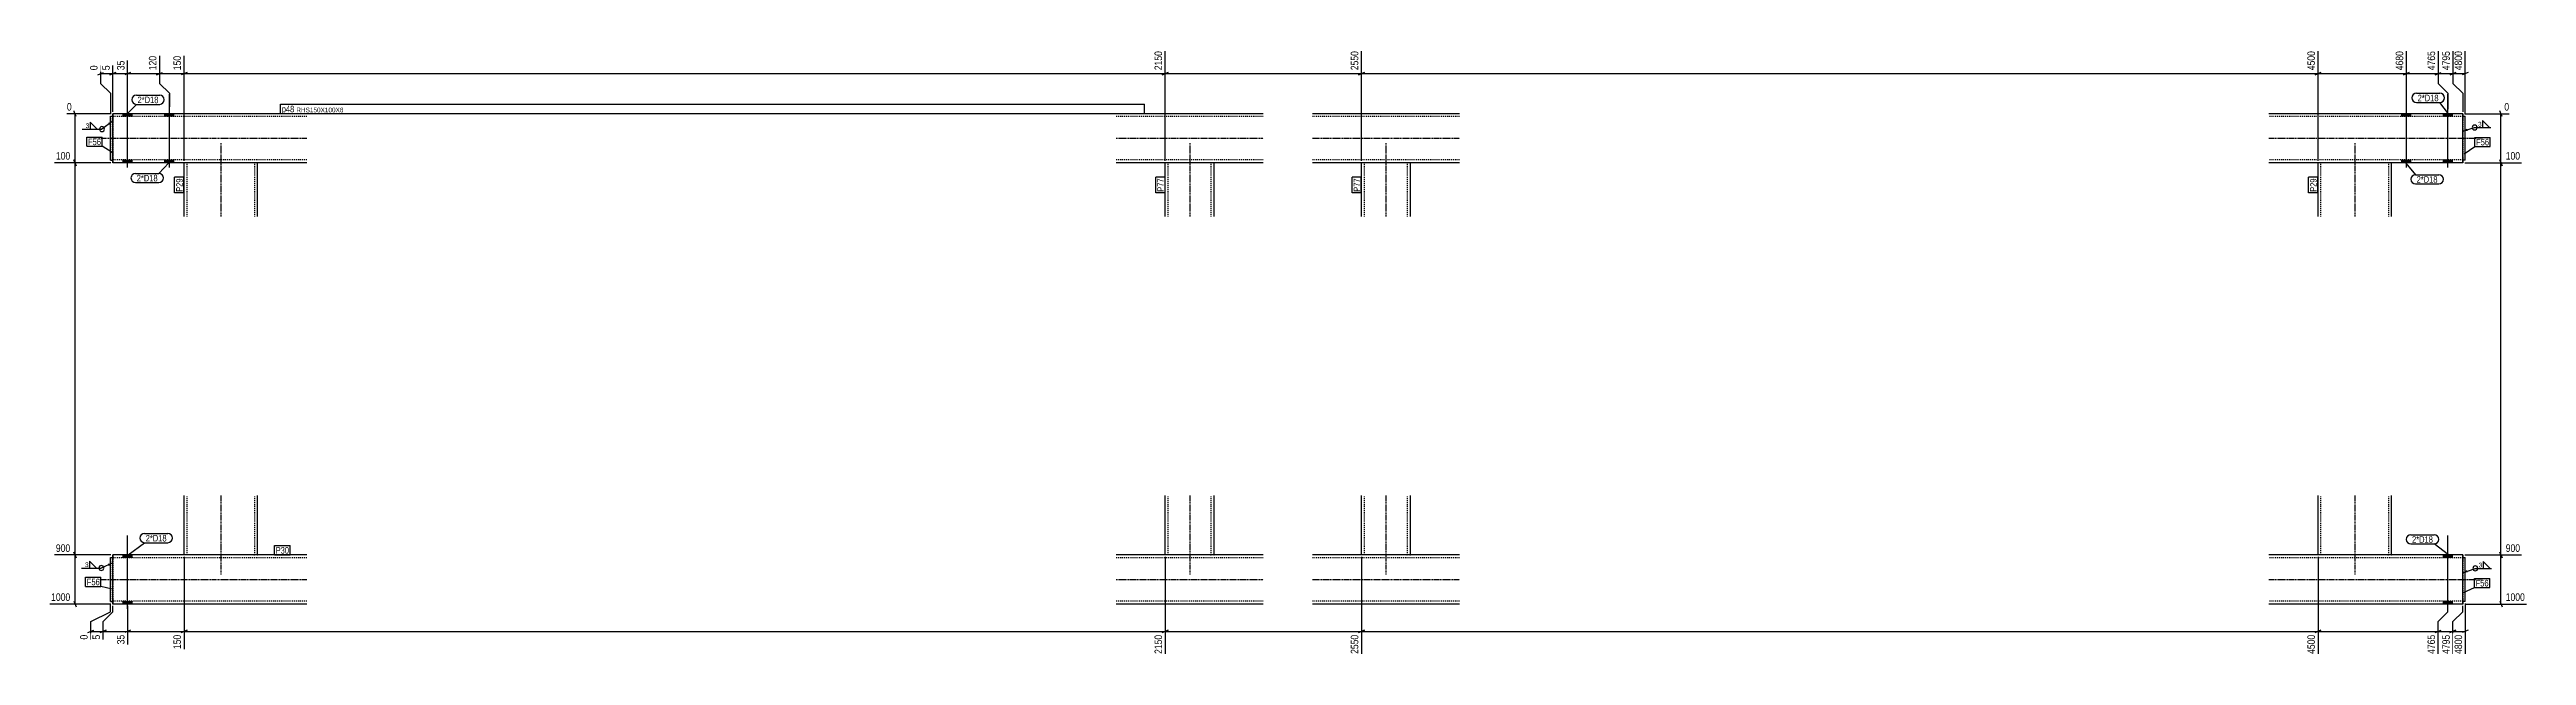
# Model space of a CAD drawing. Header units: millimetres. Extents: x 24 to 26520, y 6 to 1499.
# Drawn here: x 21471 to 26520, y 6 to 1242 of the extents above; entities that cross this region are included whole.
import ezdxf

# ---------------------------------------------------------------- set-up
doc = ezdxf.new("R2010")
doc.units = ezdxf.units.MM
doc.linetypes.add('DXK_LINE_DOT2', pattern=[3.9198, 1.9599, -1.9599])
doc.linetypes.add('DXK_LINE_DOT3', pattern=[5.9187, 2.979, -0.9799, 0.9799, -0.9799])
for name, color, linetype in [('MÅLSÆTNING', 7, 'Continuous'), ('STÅL', 7, 'Continuous'), ('TEKST', 7, 'Continuous')]:
    doc.layers.add(name, color=color, linetype=linetype)
doc.styles.add('Arial Narrow', font='ARIALN.TTF', dxfattribs={"height": 0.2})

msp = doc.modelspace()

# ---------------------------------------------------------------- hatches: boundary and pattern name
at = {"layer": 'STÅL', "linetype": 'Continuous'}
for points in [[(21621.2, 1105.4), (21639.2, 1105.4), (21639.2, 1111.4), (21621.2, 1111.4)], [(21621.2, 1105.4), (21639.2, 1105.4), (21639.2, 1111.4), (21621.2, 1111.4)], [(21706.2, 1105.4), (21724.2, 1105.4), (21724.2, 1111.4), (21706.2, 1111.4)], [(21706.2, 1105.4), (21724.2, 1105.4), (21724.2, 1111.4), (21706.2, 1111.4)], [(26284.2, 1111.4), (26266.2, 1111.4), (26266.2, 1105.4), (26284.2, 1105.4)], [(26284.2, 1111.4), (26266.2, 1111.4), (26266.2, 1105.4), (26284.2, 1105.4)], [(26369.1, 1111.4), (26351.1, 1111.4), (26351.1, 1105.4), (26369.1, 1105.4)], [(26369.1, 1111.4), (26351.1, 1111.4), (26351.1, 1105.4), (26369.1, 1105.4)], [(21621.2, 1011.4), (21639.2, 1011.4), (21639.2, 1017.4), (21621.2, 1017.4)], [(21621.2, 1011.4), (21639.2, 1011.4), (21639.2, 1017.4), (21621.2, 1017.4)], [(21706.2, 1011.4), (21724.2, 1011.4), (21724.2, 1017.4), (21706.2, 1017.4)], [(21706.2, 1011.4), (21724.2, 1011.4), (21724.2, 1017.4), (21706.2, 1017.4)], [(26284.2, 1017.4), (26266.2, 1017.4), (26266.2, 1011.4), (26284.2, 1011.4)], [(26284.2, 1017.4), (26266.2, 1017.4), (26266.2, 1011.4), (26284.2, 1011.4)], [(26369.1, 1017.4), (26351.1, 1017.4), (26351.1, 1011.4), (26369.1, 1011.4)], [(26369.1, 1017.4), (26351.1, 1017.4), (26351.1, 1011.4), (26369.1, 1011.4)], [(21621.2, 205.4), (21639.2, 205.4), (21639.2, 211.4), (21621.2, 211.4)], [(21621.2, 205.4), (21639.2, 205.4), (21639.2, 211.4), (21621.2, 211.4)], [(26369.1, 211.4), (26351.1, 211.4), (26351.1, 205.4), (26369.1, 205.4)], [(26369.1, 211.4), (26351.1, 211.4), (26351.1, 205.4), (26369.1, 205.4)], [(21621.2, 111.4), (21639.2, 111.4), (21639.2, 117.4), (21621.2, 117.4)], [(21621.2, 111.4), (21639.2, 111.4), (21639.2, 117.4), (21621.2, 117.4)], [(26369.1, 117.4), (26351.1, 117.4), (26351.1, 111.4), (26369.1, 111.4)], [(26369.1, 117.4), (26351.1, 117.4), (26351.1, 111.4), (26369.1, 111.4)]]:
    msp.add_hatch(color=96, dxfattribs=at).paths.add_polyline_path(points)
at = {"layer": 'TEKST', "linetype": 'Continuous'}
for points in [[(21590.6, 1092.6), (21600.1, 1096.5), (21593.6, 1088.5)], [(21590, 193.4), (21600.1, 195.2), (21592, 188.9)]]:
    msp.add_hatch(color=3, dxfattribs=at).paths.add_polyline_path(points)

# ---------------------------------------------------------------- linework, layer by layer
at = {"layer": 'MÅLSÆTNING', "color": 7, "linetype": 'Continuous'}
for p, q in [((21630.2, 1120.4), (21630.2, 1219.6)), ((21630.2, 1120.4), (21630.2, 1219.6)), ((21695.2, 1229.4), (21695.2, 1173.3)), ((21745.2, 1015.4), (21745.2, 1229.4)), ((23745.2, 1015.4), (23745.2, 1239.1)), ((24145.2, 1015.4), (24145.2, 1239.1)), ((24145.2, 1015.4), (24145.2, 1239.1)), ((26095.2, 1015.4), (26095.2, 1239.1)), ((26095.2, 1015.4), (26095.2, 1239.1)), ((26275.2, 1125.4), (26275.2, 1239.1)), ((26275.2, 1125.4), (26275.2, 1239.1)), ((26340.2, 1239.1), (26340.2, 1173.3)), ((26370.2, 1239.1), (26370.2, 1173.3)), ((26395.2, 1110.4), (26395.2, 1239.1)), ((21575.2, 1209.9), (21575.2, 1173.3)), ((21594.1, 1190.9), (21606.1, 1195.7)), ((21600.1, 1115.4), (21600.1, 1209.9)), ((21600.1, 1193.3), (21630.2, 1193.3)), ((21636.2, 1195.7), (21624.2, 1190.9)), ((21636.2, 1195.7), (21624.2, 1190.9)), ((21689.2, 1190.9), (21701.2, 1195.7)), ((21695.2, 1193.3), (21745.2, 1193.3)), ((21695.2, 1173.3), (21715.2, 1153.3)), ((21751.2, 1195.7), (21739.2, 1190.9)), ((23739.2, 1190.9), (23751.2, 1195.7)), ((24151.2, 1195.7), (24139.2, 1190.9)), ((24139.2, 1190.9), (24151.2, 1195.7)), ((24145.2, 1193.3), (26095.2, 1193.3)), ((26101.2, 1195.7), (26089.2, 1190.9)), ((26089.2, 1190.9), (26101.2, 1195.7)), ((26095.2, 1193.3), (26275.2, 1193.3)), ((26281.2, 1195.7), (26269.2, 1190.9)), ((26269.2, 1190.9), (26281.2, 1195.7)), ((26275.2, 1193.3), (26340.2, 1193.3)), ((26334.2, 1190.9), (26346.2, 1195.7)), ((26340.2, 1173.3), (26360.1, 1153.3)), ((26364.2, 1190.9), (26376.2, 1195.7)), ((26370.2, 1193.3), (26395.2, 1193.3)), ((26370.2, 1173.3), (26390.2, 1153.3)), ((26401.2, 1195.7), (26389.2, 1190.9)), ((21596.1, 1111.4), (21506.4, 1111.4)), ((21525.3, 1105.4), (21520.5, 1117.4)), ((21522.9, 1011.4), (21522.9, 1111.4)), ((21595.2, 1153.3), (21595.2, 1110.4)), ((21715.2, 1153.3), (21715.2, 1125.4)), ((21715.2, 1153.3), (21715.2, 1125.4)), ((26360.1, 1153.3), (26360.1, 1120.4)), ((26360.1, 1153.3), (26360.1, 1120.4)), ((26390.2, 1153.3), (26390.2, 1115.4)), ((26390.2, 1153.3), (26390.2, 1115.4)), ((26394.2, 1111.4), (26484.7, 1111.4)), ((26470.5, 1105.4), (26465.7, 1117.4)), ((21596.1, 1011.4), (21481, 1011.4)), ((21596.1, 1011.4), (21481, 1011.4)), ((21520.5, 1017.4), (21525.3, 1005.4)), ((21525.3, 1005.4), (21520.5, 1017.4)), ((26394.2, 1011.4), (26510, 1011.4)), ((26470.5, 1005.4), (26465.7, 1017.4)), ((21596.2, 211.4), (21481, 211.4)), ((21525.3, 205.4), (21520.5, 217.4)), ((21522.9, 111.4), (21522.9, 211.4)), ((21745.2, 207.4), (21745.2, 19.4)), ((21745.2, 207.4), (21745.2, 19.4)), ((23745.2, 207.4), (23745.2, 9.6)), ((23745.2, 207.4), (23745.2, 9.6)), ((24145.2, 207.4), (24145.2, 9.6)), ((24145.2, 207.4), (24145.2, 9.6)), ((26095.2, 207.4), (26095.2, 9.6)), ((26095.2, 207.4), (26095.2, 9.6)), ((26394.2, 211.4), (26510, 211.4)), ((26470.5, 205.4), (26465.7, 217.4)), ((26468.1, 111.4), (26468.1, 211.4)), ((21596.2, 111.4), (21471.3, 111.4)), ((21520.5, 117.4), (21525.3, 105.4)), ((21595.2, 95.4), (21595.2, 112.4)), ((21600.2, 95.4), (21600.2, 107.4)), ((21600.2, 95.4), (21600.2, 107.4)), ((21630.2, 107.4), (21630.2, 29.1)), ((21630.2, 107.4), (21630.2, 29.1)), ((26360.1, 95.4), (26360.1, 107.4)), ((26360.1, 95.4), (26360.1, 107.4)), ((26390.1, 95.4), (26390.1, 107.4)), ((26390.1, 95.4), (26390.1, 107.4)), ((26394.2, 111.4), (26519.8, 111.4)), ((26395.2, 112.4), (26395.2, 9.6)), ((26465.7, 117.4), (26470.5, 105.4)), ((21549.2, 53), (21561.2, 57.8)), ((21555.2, 38.9), (21555.2, 75.4)), ((21574.2, 53), (21586.2, 57.8)), ((21580.2, 75.4), (21600.2, 95.4)), ((21580.2, 38.9), (21580.2, 75.4)), ((21580.2, 55.4), (21630.2, 55.4)), ((21636.2, 57.8), (21624.2, 53)), ((21636.2, 57.8), (21624.2, 53)), ((21630.2, 55.4), (21745.2, 55.4)), ((21751.2, 57.8), (21739.2, 53)), ((21739.2, 53), (21751.2, 57.8)), ((21745.2, 55.4), (23745.2, 55.4)), ((23751.2, 57.8), (23739.2, 53)), ((23739.2, 53), (23751.2, 57.8)), ((23745.2, 55.4), (24145.2, 55.4)), ((24151.2, 57.8), (24139.2, 53)), ((24139.2, 53), (24151.2, 57.8)), ((24145.2, 55.4), (26095.2, 55.4)), ((26101.2, 57.8), (26089.2, 53)), ((26089.2, 53), (26101.2, 57.8)), ((26334.1, 53), (26346.1, 57.8)), ((26340.1, 75.4), (26360.1, 95.4)), ((26340.1, 9.6), (26340.1, 75.4)), ((26340.1, 55.4), (26370.1, 55.4)), ((26376.1, 57.8), (26364.1, 53)), ((26370.1, 75.4), (26390.1, 95.4)), ((26370.1, 9.6), (26370.1, 75.4))]:
    msp.add_line(p, q, dxfattribs=at)
at = {"layer": 'STÅL', "color": 2, "linetype": 'Continuous'}
for p, q in [((21995.2, 1111.4), (21600.1, 1111.4)), ((21600.1, 1110.5), (21600.1, 1111.4)), ((23945.2, 1111.4), (23645.2, 1111.4)), ((24345.2, 1111.4), (24045.2, 1111.4)), ((26390.2, 1111.4), (25995.2, 1111.4)), ((26390.2, 1111.4), (26390.2, 1110.5)), ((21595.1, 1016.4), (21595.1, 1106.4)), ((21595.1, 1106.4), (21600.1, 1106.4)), ((21600.1, 1107.9), (21600.1, 1110.5)), ((21600.1, 1104), (21600.1, 1107.9)), ((21600.1, 1099.4), (21600.1, 1104)), ((21600.1, 1023.4), (21600.1, 1099.4)), ((26390.2, 1110.5), (26390.2, 1107.9)), ((26390.2, 1107.9), (26390.2, 1104)), ((26390.2, 1106.4), (26395.2, 1106.4)), ((26390.2, 1104), (26390.2, 1099.4)), ((26390.2, 1023.4), (26390.2, 1099.4)), ((26395.2, 1016.4), (26395.2, 1106.4)), ((21595.1, 1016.4), (21600.1, 1016.4)), ((21600.1, 1018.8), (21600.1, 1023.4)), ((21600.1, 1014.9), (21600.1, 1018.8)), ((21600.1, 1012.3), (21600.1, 1014.9)), ((21600.1, 1011.4), (21600.1, 1012.3)), ((21745.2, 1011.4), (21600.1, 1011.4)), ((21895.2, 1011.4), (21745.2, 1011.4)), ((21745.2, 901.4), (21745.2, 1011.4)), ((21895.2, 901.4), (21895.2, 1011.4)), ((21995.2, 1011.4), (21895.2, 1011.4)), ((23745.2, 1011.4), (23645.2, 1011.4)), ((23845.2, 1011.4), (23745.2, 1011.4)), ((23745.2, 901.4), (23745.2, 1011.4)), ((23845.2, 901.4), (23845.2, 1011.4)), ((23945.2, 1011.4), (23845.2, 1011.4)), ((24145.2, 1011.4), (24045.2, 1011.4)), ((24245.2, 1011.4), (24145.2, 1011.4)), ((24145.2, 901.4), (24145.2, 1011.4)), ((24245.2, 901.4), (24245.2, 1011.4)), ((24345.2, 1011.4), (24245.2, 1011.4)), ((26095.2, 1011.4), (25995.2, 1011.4)), ((26245.2, 1011.4), (26095.2, 1011.4)), ((26095.2, 901.4), (26095.2, 1011.4)), ((26245.2, 901.4), (26245.2, 1011.4)), ((26390.2, 1011.4), (26245.2, 1011.4)), ((26390.2, 1023.4), (26390.2, 1018.8)), ((26390.2, 1018.8), (26390.2, 1014.9)), ((26395.2, 1016.4), (26390.2, 1016.4)), ((26390.2, 1014.9), (26390.2, 1012.3)), ((26390.2, 1012.3), (26390.2, 1011.4)), ((21745.2, 211.4), (21745.2, 332.4)), ((21895.2, 211.4), (21895.2, 332.4)), ((23745.2, 211.4), (23745.2, 332.4)), ((23845.2, 211.4), (23845.2, 332.4)), ((24145.2, 211.4), (24145.2, 332.4)), ((24245.2, 211.4), (24245.2, 332.4)), ((26095.2, 211.4), (26095.2, 332.4)), ((26245.2, 211.4), (26245.2, 332.4)), ((21595.1, 116.4), (21595.1, 206.4)), ((21595.1, 206.4), (21600.1, 206.4)), ((21600.1, 210.5), (21600.1, 211.4)), ((21745.2, 211.4), (21600.1, 211.4)), ((21600.1, 207.9), (21600.1, 210.5)), ((21600.1, 204), (21600.1, 207.9)), ((21600.1, 199.4), (21600.1, 204)), ((21894.2, 211.4), (21745.2, 211.4)), ((21895.2, 211.4), (21894.2, 211.4)), ((21995.2, 211.4), (21895.2, 211.4)), ((23745.2, 211.4), (23645.2, 211.4)), ((23844.2, 211.4), (23745.2, 211.4)), ((23845.2, 211.4), (23844.2, 211.4)), ((23945.2, 211.4), (23845.2, 211.4)), ((24145.2, 211.4), (24045.2, 211.4)), ((24244.2, 211.4), (24145.2, 211.4)), ((24245.2, 211.4), (24244.2, 211.4)), ((24345.2, 211.4), (24245.2, 211.4)), ((26095.2, 211.4), (25995.2, 211.4)), ((26244.2, 211.4), (26095.2, 211.4)), ((26245.2, 211.4), (26244.2, 211.4)), ((26390.2, 211.4), (26245.2, 211.4)), ((26390.2, 211.4), (26390.2, 210.5)), ((26390.2, 210.5), (26390.2, 207.9)), ((26390.2, 207.9), (26390.2, 204)), ((26390.2, 206.4), (26395.2, 206.4)), ((26390.2, 204), (26390.2, 199.4)), ((26395.2, 116.4), (26395.2, 206.4)), ((21600.1, 123.4), (21600.1, 199.4)), ((26390.2, 123.4), (26390.2, 199.4)), ((21595.1, 116.4), (21600.1, 116.4)), ((21600.1, 118.8), (21600.1, 123.4)), ((21600.1, 114.9), (21600.1, 118.8)), ((21600.1, 112.3), (21600.1, 114.9)), ((21600.1, 111.4), (21600.1, 112.3)), ((21995.2, 111.4), (21600.1, 111.4)), ((23945.2, 111.4), (23645.2, 111.4)), ((24345.2, 111.4), (24045.2, 111.4)), ((26390.2, 111.4), (25995.2, 111.4)), ((26390.2, 123.4), (26390.2, 118.8)), ((26390.2, 118.8), (26390.2, 114.9)), ((26395.2, 116.4), (26390.2, 116.4)), ((26390.2, 114.9), (26390.2, 112.3)), ((26390.2, 112.3), (26390.2, 111.4))]:
    msp.add_line(p, q, dxfattribs=at)
at = {"layer": 'STÅL', "color": 7, "linetype": 'DXK_LINE_DOT2'}
for p, q in [((21600.1, 1111.4), (21600.2, 1111.4)), ((21600.2, 1111.4), (21600.2, 1110.5)), ((26390.1, 1110.5), (26390.1, 1111.4)), ((21595.1, 1106.4), (21595.2, 1106.4)), ((21595.2, 1106.4), (21595.2, 1016.4)), ((21600.1, 1106.4), (21600.1, 1016.4)), ((21600.2, 1106.4), (21600.1, 1106.4)), ((21600.1, 1105.4), (21600.2, 1105.4)), ((21995.2, 1105.4), (21600.1, 1105.4)), ((21600.1, 1105.4), (21600.1, 1105)), ((21600.1, 1105), (21600.1, 1103.7)), ((21600.1, 1103.7), (21600.1, 1101.7)), ((21600.1, 1101.7), (21600.1, 1023.4)), ((21600.2, 1110.5), (21600.2, 1107.9)), ((21600.2, 1107.9), (21600.2, 1103.7)), ((21600.2, 1016.4), (21600.2, 1106.4)), ((21600.2, 1105), (21600.2, 1105.4)), ((21600.2, 1103.7), (21600.2, 1105)), ((21600.2, 1101.7), (21600.2, 1103.7)), ((21600.2, 1103.7), (21600.2, 1099.4)), ((21600.2, 1101.7), (21600.2, 1023.4)), ((21600.2, 1021.1), (21600.2, 1099.4)), ((23945.2, 1105.4), (23645.2, 1105.4)), ((24345.2, 1105.4), (24045.2, 1105.4)), ((26390.2, 1105.4), (25995.2, 1105.4)), ((26390.1, 1107.9), (26390.1, 1110.5)), ((26390.1, 1104), (26390.1, 1107.9)), ((26390.2, 1106.4), (26390.1, 1106.4)), ((26390.1, 1106.4), (26390.1, 1016.4)), ((26390.1, 1106.4), (26390.2, 1106.4)), ((26390.1, 1105), (26390.1, 1103.7)), ((26390.1, 1099.4), (26390.1, 1104)), ((26390.1, 1103.7), (26390.1, 1101.7)), ((26390.1, 1021.1), (26390.1, 1101.7)), ((26390.1, 1021.1), (26390.1, 1099.4)), ((26390.2, 1016.4), (26390.2, 1106.4)), ((26390.2, 1106.4), (26390.2, 1106.4)), ((26390.2, 1105), (26390.2, 1105.4)), ((26390.1, 1105.4), (26390.1, 1105)), ((26390.2, 1103.7), (26390.2, 1105)), ((26390.2, 1101.7), (26390.2, 1103.7)), ((26390.2, 1021.1), (26390.2, 1101.7)), ((26395.1, 1016.4), (26395.1, 1106.4)), ((21595.2, 1016.4), (21595.1, 1016.4)), ((21600.1, 1023.4), (21600.1, 1021.1)), ((21600.1, 1021.1), (21600.1, 1019.2)), ((21600.1, 1019.2), (21600.1, 1017.9)), ((21600.1, 1017.9), (21600.1, 1017.4)), ((21600.1, 1017.4), (21600.2, 1017.4)), ((21995.2, 1017.4), (21600.1, 1017.4)), ((21600.1, 1016.4), (21600.2, 1016.4)), ((21600.1, 1011.4), (21600.2, 1011.4)), ((21600.2, 1021.1), (21600.2, 1023.4)), ((21600.2, 1019.2), (21600.2, 1021.1)), ((21600.2, 1021.1), (21600.2, 1017.9)), ((21600.2, 1018.8), (21600.2, 1019.2)), ((21600.2, 1017.9), (21600.2, 1018.8)), ((21600.2, 1017.4), (21600.2, 1017.9)), ((21600.2, 1017.9), (21600.2, 1014.9)), ((21600.2, 1014.9), (21600.2, 1012.3)), ((21600.2, 1012.3), (21600.2, 1011.4)), ((21751.2, 1011.4), (21745.2, 1011.4)), ((21751.2, 901.4), (21751.2, 1011.4)), ((21751.6, 1011.4), (21751.2, 1011.4)), ((21752.6, 1011.4), (21751.6, 1011.4)), ((21895.2, 1011.4), (21752.6, 1011.4)), ((21889.2, 901.4), (21889.2, 1011.4)), ((23945.2, 1017.4), (23645.2, 1017.4)), ((23751.2, 1011.4), (23745.2, 1011.4)), ((23751.2, 901.4), (23751.2, 1011.4)), ((23751.6, 1011.4), (23751.2, 1011.4)), ((23752.6, 1011.4), (23751.6, 1011.4)), ((23845.2, 1011.4), (23752.6, 1011.4)), ((23839.2, 901.4), (23839.2, 1011.4)), ((24345.2, 1017.4), (24045.2, 1017.4)), ((24151.2, 1011.4), (24145.2, 1011.4)), ((24151.2, 901.4), (24151.2, 1011.4)), ((24151.6, 1011.4), (24151.2, 1011.4)), ((24152.6, 1011.4), (24151.6, 1011.4)), ((24245.2, 1011.4), (24152.6, 1011.4)), ((24239.2, 901.4), (24239.2, 1011.4)), ((26390.2, 1017.4), (25995.2, 1017.4)), ((26101.2, 1011.4), (26095.2, 1011.4)), ((26101.2, 901.4), (26101.2, 1011.4)), ((26101.6, 1011.4), (26101.2, 1011.4)), ((26102.6, 1011.4), (26101.6, 1011.4)), ((26245.2, 1011.4), (26102.6, 1011.4)), ((26239.2, 901.4), (26239.2, 1011.4)), ((26390.1, 1021.1), (26390.1, 1018.8)), ((26390.1, 1018.8), (26390.1, 1021.1)), ((26390.1, 1018.8), (26390.1, 1017.9)), ((26390.1, 1014.9), (26390.1, 1018.8)), ((26390.1, 1016.4), (26390.2, 1016.4)), ((26390.2, 1016.4), (26390.1, 1016.4)), ((26390.1, 1012.3), (26390.1, 1014.9)), ((26390.1, 1011.4), (26390.1, 1012.3)), ((26390.2, 1019.2), (26390.2, 1021.1)), ((26390.2, 1017.9), (26390.2, 1019.2)), ((26390.1, 1017.9), (26390.1, 1017.4)), ((26390.2, 1017.4), (26390.2, 1017.9)), ((26390.2, 1016.4), (26390.2, 1016.4)), ((21751.2, 211.4), (21751.2, 332.4)), ((21889.2, 211.4), (21889.2, 332.4)), ((23751.2, 211.4), (23751.2, 332.4)), ((23839.2, 211.4), (23839.2, 332.4)), ((24151.2, 211.4), (24151.2, 332.4)), ((24239.2, 211.4), (24239.2, 332.4)), ((26101.2, 211.4), (26101.2, 332.4)), ((26239.2, 211.4), (26239.2, 332.4)), ((21595.1, 206.4), (21595.2, 206.4)), ((21595.2, 206.4), (21595.2, 116.4)), ((21600.1, 211.4), (21600.2, 211.4)), ((21600.1, 206.4), (21600.1, 116.4)), ((21600.2, 206.4), (21600.1, 206.4)), ((21600.1, 205.4), (21600.2, 205.4)), ((21995.2, 205.4), (21600.1, 205.4)), ((21600.1, 205.4), (21600.1, 205)), ((21600.1, 205), (21600.1, 203.7)), ((21600.1, 203.7), (21600.1, 201.7)), ((21600.2, 211.4), (21600.2, 210.5)), ((21600.2, 210.5), (21600.2, 207.9)), ((21600.2, 207.9), (21600.2, 203.7)), ((21600.2, 116.4), (21600.2, 206.4)), ((21600.2, 205), (21600.2, 205.4)), ((21600.2, 203.7), (21600.2, 205)), ((21600.2, 201.7), (21600.2, 203.7)), ((21600.2, 203.7), (21600.2, 199.4)), ((21887.7, 211.4), (21745.2, 211.4)), ((21887.7, 211.4), (21888.7, 211.4)), ((21889.2, 211.4), (21888.7, 211.4)), ((21894.2, 211.4), (21889.2, 211.4)), ((21894.2, 211.4), (21895.2, 211.4)), ((23945.2, 205.4), (23645.2, 205.4)), ((23837.7, 211.4), (23745.2, 211.4)), ((23837.7, 211.4), (23838.7, 211.4)), ((23839.2, 211.4), (23838.7, 211.4)), ((23844.2, 211.4), (23839.2, 211.4)), ((23844.2, 211.4), (23845.2, 211.4)), ((24345.2, 205.4), (24045.2, 205.4)), ((24237.7, 211.4), (24145.2, 211.4)), ((24237.7, 211.4), (24238.7, 211.4)), ((24239.2, 211.4), (24238.7, 211.4)), ((24244.2, 211.4), (24239.2, 211.4)), ((24244.2, 211.4), (24245.2, 211.4)), ((26390.2, 205.4), (25995.2, 205.4)), ((26237.7, 211.4), (26095.2, 211.4)), ((26237.7, 211.4), (26238.7, 211.4)), ((26239.2, 211.4), (26238.7, 211.4)), ((26244.2, 211.4), (26239.2, 211.4)), ((26244.2, 211.4), (26245.2, 211.4)), ((26390.1, 210.5), (26390.1, 211.4)), ((26390.1, 207.9), (26390.1, 210.5)), ((26390.1, 204), (26390.1, 207.9)), ((26390.2, 206.4), (26390.1, 206.4)), ((26390.1, 206.4), (26390.1, 116.4)), ((26390.1, 206.4), (26390.2, 206.4)), ((26390.1, 205), (26390.1, 203.7)), ((26390.1, 199.4), (26390.1, 204)), ((26390.1, 203.7), (26390.1, 201.7)), ((26390.2, 116.4), (26390.2, 206.4)), ((26390.2, 206.4), (26390.2, 206.4)), ((26390.2, 205), (26390.2, 205.4)), ((26390.1, 205.4), (26390.1, 205)), ((26390.2, 203.7), (26390.2, 205)), ((26390.2, 201.7), (26390.2, 203.7)), ((26395.1, 116.4), (26395.1, 206.4)), ((21600.1, 121.1), (21600.1, 201.7)), ((21600.2, 121.1), (21600.2, 201.7)), ((21600.2, 121.1), (21600.2, 199.4)), ((26390.1, 121.1), (26390.1, 201.7)), ((26390.1, 121.1), (26390.1, 199.4)), ((26390.2, 121.1), (26390.2, 201.7)), ((21595.2, 116.4), (21595.1, 116.4)), ((21600.1, 121.1), (21600.1, 119.2)), ((21600.1, 119.2), (21600.1, 117.9)), ((21600.1, 117.9), (21600.1, 117.4)), ((21600.1, 117.4), (21600.2, 117.4)), ((21995.2, 117.4), (21600.1, 117.4)), ((21600.1, 116.4), (21600.2, 116.4)), ((21600.1, 111.4), (21600.2, 111.4)), ((21600.2, 119.2), (21600.2, 121.1)), ((21600.2, 121.1), (21600.2, 117.9)), ((21600.2, 118.8), (21600.2, 119.2)), ((21600.2, 117.9), (21600.2, 118.8)), ((21600.2, 117.4), (21600.2, 117.9)), ((21600.2, 117.9), (21600.2, 114.9)), ((21600.2, 114.9), (21600.2, 112.3)), ((21600.2, 112.3), (21600.2, 111.4)), ((23945.2, 117.4), (23645.2, 117.4)), ((24345.2, 117.4), (24045.2, 117.4)), ((26390.2, 117.4), (25995.2, 117.4)), ((26390.1, 121.1), (26390.1, 118.8)), ((26390.1, 118.8), (26390.1, 121.1)), ((26390.1, 118.8), (26390.1, 117.9)), ((26390.1, 114.9), (26390.1, 118.8)), ((26390.1, 116.4), (26390.2, 116.4)), ((26390.2, 116.4), (26390.1, 116.4)), ((26390.1, 112.3), (26390.1, 114.9)), ((26390.1, 111.4), (26390.1, 112.3)), ((26390.2, 119.2), (26390.2, 121.1)), ((26390.2, 117.9), (26390.2, 119.2)), ((26390.1, 117.9), (26390.1, 117.4)), ((26390.2, 117.4), (26390.2, 117.9)), ((26390.2, 116.4), (26390.2, 116.4))]:
    msp.add_line(p, q, dxfattribs=at)
at = {"layer": 'STÅL', "color": 96, "linetype": 'Continuous'}
for p, q in [((21621.2, 1105.4), (21621.2, 1111.4)), ((21621.2, 1105.4), (21621.2, 1111.4)), ((21630.2, 1001.4), (21630.2, 1151.4)), ((21630.2, 1001.4), (21630.2, 1151.4)), ((21639.2, 1105.4), (21639.2, 1111.4)), ((21639.2, 1105.4), (21639.2, 1111.4)), ((21706.2, 1105.4), (21706.2, 1111.4)), ((21706.2, 1105.4), (21706.2, 1111.4)), ((21715.2, 1001.4), (21715.2, 1151.4)), ((21715.2, 1001.4), (21715.2, 1151.4)), ((21724.2, 1105.4), (21724.2, 1111.4)), ((21724.2, 1105.4), (21724.2, 1111.4)), ((26266.2, 1105.4), (26266.2, 1111.4)), ((26266.2, 1105.4), (26266.2, 1111.4)), ((26275.2, 1001.4), (26275.2, 1151.4)), ((26275.2, 1001.4), (26275.2, 1151.4)), ((26284.2, 1105.4), (26284.2, 1111.4)), ((26284.2, 1105.4), (26284.2, 1111.4)), ((26351.1, 1105.4), (26351.1, 1111.4)), ((26351.1, 1105.4), (26351.1, 1111.4)), ((26360.1, 1001.4), (26360.1, 1151.4)), ((26360.1, 1001.4), (26360.1, 1151.4)), ((26369.1, 1105.4), (26369.1, 1111.4)), ((26369.1, 1105.4), (26369.1, 1111.4)), ((21621.2, 1011.4), (21621.2, 1017.4)), ((21621.2, 1011.4), (21621.2, 1017.4)), ((21639.2, 1011.4), (21639.2, 1017.4)), ((21639.2, 1011.4), (21639.2, 1017.4)), ((21706.2, 1011.4), (21706.2, 1017.4)), ((21706.2, 1011.4), (21706.2, 1017.4)), ((21724.2, 1011.4), (21724.2, 1017.4)), ((21724.2, 1011.4), (21724.2, 1017.4)), ((26266.2, 1011.4), (26266.2, 1017.4)), ((26266.2, 1011.4), (26266.2, 1017.4)), ((26284.2, 1011.4), (26284.2, 1017.4)), ((26284.2, 1011.4), (26284.2, 1017.4)), ((26351.1, 1011.4), (26351.1, 1017.4)), ((26351.1, 1011.4), (26351.1, 1017.4)), ((26369.1, 1011.4), (26369.1, 1017.4)), ((26369.1, 1011.4), (26369.1, 1017.4)), ((21621.2, 205.4), (21621.2, 211.4)), ((21621.2, 205.4), (21621.2, 211.4)), ((21630.2, 101.4), (21630.2, 251.4)), ((21630.2, 101.4), (21630.2, 251.4)), ((21639.2, 205.4), (21639.2, 211.4)), ((21639.2, 205.4), (21639.2, 211.4)), ((26351.1, 205.4), (26351.1, 211.4)), ((26351.1, 205.4), (26351.1, 211.4)), ((26360.1, 101.4), (26360.1, 251.4)), ((26360.1, 101.4), (26360.1, 251.4)), ((26369.1, 205.4), (26369.1, 211.4)), ((26369.1, 205.4), (26369.1, 211.4)), ((21621.2, 111.4), (21621.2, 117.4)), ((21621.2, 111.4), (21621.2, 117.4)), ((21639.2, 111.4), (21639.2, 117.4)), ((21639.2, 111.4), (21639.2, 117.4)), ((26351.1, 111.4), (26351.1, 117.4)), ((26351.1, 111.4), (26351.1, 117.4)), ((26369.1, 111.4), (26369.1, 117.4)), ((26369.1, 111.4), (26369.1, 117.4))]:
    msp.add_line(p, q, dxfattribs=at)
at = {"layer": 'STÅL', "color": 7, "linetype": 'DXK_LINE_DOT3'}
for p, q in [((21560.1, 1061.4), (21995.2, 1061.4)), ((23645.2, 1061.4), (23945.2, 1061.4)), ((24045.2, 1061.4), (24345.2, 1061.4)), ((25995.2, 1061.4), (26430.2, 1061.4)), ((21820.2, 1051.4), (21820.2, 901.4)), ((23795.2, 1051.4), (23795.2, 901.4)), ((24195.2, 1051.4), (24195.2, 901.4)), ((26170.2, 1051.4), (26170.2, 901.4)), ((21820.2, 332.4), (21820.2, 171.4)), ((23795.2, 332.4), (23795.2, 171.4)), ((24195.2, 332.4), (24195.2, 171.4)), ((26170.2, 332.4), (26170.2, 171.4)), ((21560.1, 161.4), (21995.2, 161.4)), ((23645.2, 161.4), (23945.2, 161.4)), ((24045.2, 161.4), (24345.2, 161.4)), ((25995.2, 161.4), (26430.2, 161.4))]:
    msp.add_line(p, q, dxfattribs=at)
at = {"layer": 'TEKST', "color": 3, "linetype": 'Continuous'}
for p, q in [((21600.1, 1096.5), (21577.8, 1080)), ((21600.1, 195.2), (21576.5, 184.7))]:
    msp.add_line(p, q, dxfattribs=at)
for centre in [(21577.8, 1080), (21576.5, 184.7)]:
    msp.add_arc(centre, 5, 270, 90, dxfattribs=at)

# ---------------------------------------------------------------- wipeouts: each hides what was drawn before it
at = {"color": 0}
msp.add_wipeout([(21709.8, 238.9), (21709.8, 252.9), (21667.1, 252.9), (21667.1, 238.9)], dxfattribs=at).dxf.layer = 'TEKST'

# ---------------------------------------------------------------- next in the draw order: wipeouts: each hides what was drawn before it
at = {"color": 0, "linetype": 'Continuous'}
for points in [[(21742, 1232.6), (21719.6, 1232.6), (21719.6, 1196.9), (21742, 1196.9)], [(26092, 1242.3), (26069.6, 1242.3), (26069.6, 1196.9), (26092, 1196.9)], [(26272, 1242.3), (26249.6, 1242.3), (26249.6, 1196.9), (26272, 1196.9)], [(26337, 1242.3), (26314.6, 1242.3), (26314.6, 1196.9), (26337, 1196.9)], [(26392, 1242.3), (26369.6, 1242.3), (26369.6, 1196.9), (26392, 1196.9)], [(21519.3, 1114.6), (21519.3, 1137), (21503.2, 1137), (21503.2, 1114.6)], [(21516.4, 214.6), (21516.4, 237), (21480.7, 237), (21480.7, 214.6)], [(26510.3, 214.6), (26510.3, 237), (26474.6, 237), (26474.6, 214.6)], [(21516.4, 114.6), (21516.4, 137), (21471, 137), (21471, 114.6)], [(26520, 114.6), (26520, 137), (26474.6, 137), (26474.6, 114.6)], [(21627, 51.8), (21604.6, 51.8), (21604.6, 25.9), (21627, 25.9)], [(21742, 51.8), (21719.6, 51.8), (21719.6, 16.1), (21742, 16.1)], [(23742, 51.8), (23719.6, 51.8), (23719.6, 6.4), (23742, 6.4)], [(24142, 51.8), (24119.6, 51.8), (24119.6, 6.4), (24142, 6.4)], [(26366.9, 51.8), (26344.5, 51.8), (26344.5, 6.4), (26366.9, 6.4)]]:
    msp.add_wipeout(points, dxfattribs=at).dxf.layer = 'MÅLSÆTNING'
at = {"color": 0}
for points in [[(21969.9, 1114.2), (21969.9, 1128.2), (21944.3, 1128.2), (21944.3, 1114.2)], [(26428.2, 1084.4), (26428.2, 1096), (26420.6, 1096), (26420.6, 1084.4)], [(21691.4, 973.3), (21691.4, 987.3), (21648.8, 987.3), (21648.8, 973.3)], [(21742.4, 979.4), (21728.4, 979.4), (21728.4, 952.1), (21742.4, 952.1)], [(23742.4, 979.4), (23728.4, 979.4), (23728.4, 952.1), (23742.4, 952.1)], [(24142.4, 979.4), (24128.4, 979.4), (24128.4, 952.1), (24142.4, 952.1)], [(26092.4, 979.4), (26078.4, 979.4), (26078.4, 952.1), (26092.4, 952.1)], [(26338.9, 970.6), (26338.9, 984.6), (26296.2, 984.6), (26296.2, 970.6)], [(21709.8, 238.9), (21709.8, 252.9), (21667.1, 252.9), (21667.1, 238.9)], [(21959.2, 214.2), (21959.2, 228.2), (21931.9, 228.2), (21931.9, 214.2)], [(26329.4, 236.2), (26329.4, 250.2), (26286.8, 250.2), (26286.8, 236.2)]]:
    msp.add_wipeout(points, dxfattribs=at).dxf.layer = 'TEKST'

# ---------------------------------------------------------------- next in the draw order: hatches: boundary and pattern name
at = {"layer": 'TEKST', "linetype": 'Continuous'}
msp.add_hatch(color=3, dxfattribs=at).paths.add_polyline_path([(26400.5, 1076.2), (26390.2, 1075.6), (26399, 1081)])

# ---------------------------------------------------------------- next in the draw order: linework, layer by layer
at = {"layer": 'MÅLSÆTNING', "color": 7, "linetype": 'Continuous'}
for p, q in [((21695.2, 1229.4), (21695.2, 1173.3)), ((21745.2, 1015.4), (21745.2, 1229.4)), ((26340.2, 1239.1), (26340.2, 1173.3)), ((26370.2, 1239.1), (26370.2, 1173.3)), ((21630.2, 1193.3), (21695.2, 1193.3)), ((21689.2, 1190.9), (21701.2, 1195.7)), ((21695.2, 1173.3), (21715.2, 1153.3)), ((21751.2, 1195.7), (21739.2, 1190.9)), ((21745.2, 1193.3), (23745.2, 1193.3)), ((26334.2, 1190.9), (26346.2, 1195.7)), ((26340.2, 1193.3), (26370.2, 1193.3)), ((26340.2, 1173.3), (26360.1, 1153.3)), ((26376.2, 1195.7), (26364.2, 1190.9)), ((26370.2, 1173.3), (26390.2, 1153.3)), ((21522.9, 211.4), (21522.9, 1011.4)), ((26468.1, 211.4), (26468.1, 1011.4)), ((21596.2, 211.4), (21481, 211.4)), ((21520.5, 217.4), (21525.3, 205.4)), ((26394.2, 211.4), (26510, 211.4)), ((26465.7, 217.4), (26470.5, 205.4)), ((21555.2, 75.4), (21595.2, 95.4)), ((21555.2, 55.4), (21580.2, 55.4)), ((21586.2, 57.8), (21574.2, 53)), ((21580.2, 75.4), (21600.2, 95.4)), ((21580.2, 38.9), (21580.2, 75.4)), ((26095.2, 55.4), (26340.1, 55.4)), ((26340.1, 9.6), (26340.1, 75.4)), ((26364.1, 53), (26376.1, 57.8)), ((26370.1, 75.4), (26390.1, 95.4)), ((26370.1, 9.6), (26370.1, 75.4)), ((26370.1, 55.4), (26395.2, 55.4)), ((26401.2, 57.8), (26389.2, 53))]:
    msp.add_line(p, q, dxfattribs=at)
at = {"layer": 'TEKST', "color": 3, "linetype": 'Continuous'}
for p, q in [((26390.2, 1075.6), (26414.4, 1083.2)), ((26414.4, 1083.2), (26447.4, 1083.2)), ((26444.6, 1083.2), (26430.3, 1097.5)), ((26430.3, 1097.5), (26430.3, 1083.2)), ((26430.3, 1083.2), (26444.6, 1083.2))]:
    msp.add_line(p, q, dxfattribs=at)
at = {"layer": 'TEKST', "color": 7, "linetype": 'Continuous'}
for p, q in [((21664.7, 255.3), (21712.2, 255.3)), ((21631, 211.4), (21664.7, 236.5)), ((21664.7, 236.5), (21712.2, 236.5))]:
    msp.add_line(p, q, dxfattribs=at)
at = {"layer": 'TEKST', "color": 3, "linetype": 'Continuous'}
for start, end in [(90, 270), (270, 90)]:
    msp.add_arc((26414.4, 1083.2), 5, start, end, dxfattribs=at)
at = {"layer": 'TEKST', "color": 7, "linetype": 'Continuous'}
for centre, start, end in [((21664.7, 245.9), 90, 270), ((21712.2, 245.9), 270, 90)]:
    msp.add_arc(centre, 9.4, start, end, dxfattribs=at)

# ---------------------------------------------------------------- next in the draw order: texts
at = {"layer": 'MÅLSÆTNING', "color": 3, "linetype": 'Continuous', "style": 'Arial Narrow'}
for s, p in [('150', (21738.8, 1200.1)), ('4500', (26088.8, 1200.1)), ('4680', (26268.8, 1200.1)), ('4765', (26333.8, 1200.1)), ('4800', (26388.8, 1200.1)), ('35', (21623.8, 29.1)), ('150', (21738.8, 19.4)), ('2150', (23738.8, 9.6)), ('2550', (24138.8, 9.6)), ('4795', (26363.7, 9.6))]:
    msp.add_text(s, height=15.27, rotation=90.0002, dxfattribs=at).set_placement(p)
for s, height, p in [('0', 15.3, (21506.4, 1117.8)), ('900', 15.27, (21483.9, 217.8)), ('900', 15.27, (26477.8, 217.8)), ('1000', 15.27, (21474.2, 117.8)), ('1000', 15.27, (26477.8, 117.8))]:
    msp.add_text(s, height=height, dxfattribs=at).set_placement(p)
at = {"layer": 'TEKST', "color": 3, "style": 'Arial Narrow'}
for s, height, p in [('3', 9.54, (26421.4, 1085.2)), ('2*D18', 13.36, (21667.1, 238.9))]:
    msp.add_text(s, height=height, dxfattribs=at).set_placement(p)

# ---------------------------------------------------------------- next in the draw order: wipeouts: each hides what was drawn before it
at = {"color": 0}
for points in [[(21969.9, 1114.2), (21969.9, 1128.2), (21944.3, 1128.2), (21944.3, 1114.2)], [(21551.6, 1081.2), (21551.6, 1092.8), (21543.9, 1092.8), (21543.9, 1081.2)], [(21691.4, 973.3), (21691.4, 987.3), (21648.8, 987.3), (21648.8, 973.3)], [(21742.4, 979.4), (21728.4, 979.4), (21728.4, 952.1), (21742.4, 952.1)], [(23742.4, 979.4), (23728.4, 979.4), (23728.4, 952.1), (23742.4, 952.1)], [(24142.4, 979.4), (24128.4, 979.4), (24128.4, 952.1), (24142.4, 952.1)], [(26092.4, 979.4), (26078.4, 979.4), (26078.4, 952.1), (26092.4, 952.1)], [(26338.9, 970.6), (26338.9, 984.6), (26296.2, 984.6), (26296.2, 970.6)], [(21959.2, 214.2), (21959.2, 228.2), (21931.9, 228.2), (21931.9, 214.2)], [(26329.4, 236.2), (26329.4, 250.2), (26286.8, 250.2), (26286.8, 236.2)]]:
    msp.add_wipeout(points, dxfattribs=at).dxf.layer = 'TEKST'

# ---------------------------------------------------------------- next in the draw order: linework, layer by layer
at = {"layer": 'TEKST', "color": 7, "linetype": 'Continuous'}
for p, q in [((21941.9, 1111.8), (21941.9, 1130.6)), ((21713.9, 1011.2), (21693.8, 989.7)), ((26274.1, 1010.8), (26293.8, 987)), ((21646.4, 989.7), (21693.8, 989.7)), ((21646.4, 970.9), (21693.8, 970.9)), ((21726, 949.7), (21726, 981.8)), ((21744.8, 981.8), (21726, 981.8)), ((21744.8, 949.7), (21744.8, 981.8)), ((23726, 949.7), (23726, 981.8)), ((23744.8, 981.8), (23726, 981.8)), ((23744.8, 949.7), (23744.8, 981.8)), ((24126, 949.7), (24126, 981.8)), ((24144.8, 981.8), (24126, 981.8)), ((24144.8, 949.7), (24144.8, 981.8)), ((26076, 949.7), (26076, 981.8)), ((26094.8, 981.8), (26076, 981.8)), ((26094.8, 949.7), (26094.8, 981.8)), ((26293.8, 987), (26341.3, 987)), ((26293.8, 968.2), (26341.3, 968.2)), ((21744.8, 949.7), (21726, 949.7)), ((23744.8, 949.7), (23726, 949.7)), ((24144.8, 949.7), (24126, 949.7)), ((26094.8, 949.7), (26076, 949.7)), ((26284.4, 252.6), (26331.8, 252.6)), ((21929.5, 230.6), (21961.6, 230.6)), ((21929.5, 211.8), (21929.5, 230.6)), ((21929.5, 211.8), (21961.6, 211.8)), ((21961.6, 211.8), (21961.6, 230.6)), ((26284.4, 233.8), (26331.8, 233.8)), ((26360.9, 211.5), (26331.8, 233.8))]:
    msp.add_line(p, q, dxfattribs=at)
at = {"layer": 'TEKST', "color": 3, "linetype": 'Continuous'}
for p, q in [((21537.7, 1080), (21577.8, 1080)), ((21567.9, 1080), (21553.7, 1094.3)), ((21553.7, 1094.3), (21553.7, 1080)), ((21553.7, 1080), (21567.9, 1080))]:
    msp.add_line(p, q, dxfattribs=at)
msp.add_arc((21577.8, 1080), 5, 90, 270, dxfattribs=at)
at = {"layer": 'TEKST', "color": 7, "linetype": 'Continuous'}
for centre, start, end in [((21646.4, 980.3), 90, 270), ((21693.8, 980.3), 270, 90), ((26293.8, 977.6), 90, 270), ((26341.3, 977.6), 270, 90), ((26284.4, 243.2), 90, 270), ((26331.8, 243.2), 270, 90)]:
    msp.add_arc(centre, 9.4, start, end, dxfattribs=at)

# ---------------------------------------------------------------- next in the draw order: texts
at = {"layer": 'TEKST', "color": 3, "style": 'Arial Narrow'}
for s, height, p in [('3', 9.54, (21544.7, 1082)), ('2*D18', 13.36, (21648.8, 973.3)), ('2*D18', 13.36, (26296.2, 970.6)), ('P30', 13.36, (21931.9, 214.2)), ('2*D18', 13.36, (26286.8, 236.2))]:
    msp.add_text(s, height=height, dxfattribs=at).set_placement(p)
for s, p in [('P29', (21742.4, 952.1)), ('P77', (23742.4, 952.1)), ('P77', (24142.4, 952.1)), ('P29', (26092.4, 952.1))]:
    msp.add_text(s, height=13.36, rotation=90.0002, dxfattribs=at).set_placement(p)

# ---------------------------------------------------------------- next in the draw order: wipeouts: each hides what was drawn before it
at = {"color": 0, "linetype": 'Continuous'}
for points in [[(21627, 1222.8), (21604.6, 1222.8), (21604.6, 1196.9), (21627, 1196.9)], [(21692, 1232.6), (21669.6, 1232.6), (21669.6, 1196.9), (21692, 1196.9)], [(23742, 1242.3), (23719.6, 1242.3), (23719.6, 1196.9), (23742, 1196.9)], [(26367, 1242.3), (26344.6, 1242.3), (26344.6, 1196.9), (26367, 1196.9)], [(21516.4, 1014.6), (21516.4, 1037), (21480.7, 1037), (21480.7, 1014.6)], [(26510.3, 1014.6), (26510.3, 1037), (26474.6, 1037), (26474.6, 1014.6)], [(21577, 51.8), (21554.6, 51.8), (21554.6, 35.6), (21577, 35.6)], [(26092, 51.8), (26069.6, 51.8), (26069.6, 6.4), (26092, 6.4)], [(26392, 51.8), (26369.6, 51.8), (26369.6, 6.4), (26392, 6.4)]]:
    msp.add_wipeout(points, dxfattribs=at).dxf.layer = 'MÅLSÆTNING'
at = {"color": 0}
for points in [[(21693.1, 1132.9), (21693.1, 1146.9), (21650.4, 1146.9), (21650.4, 1132.9)], [(23700.5, 1114.2), (23700.5, 1124.2), (21974.1, 1124.2), (21974.1, 1114.2)], [(26341, 1136.7), (26341, 1150.7), (26298.3, 1150.7), (26298.3, 1136.7)], [(21550.3, 185.9), (21550.3, 197.5), (21542.6, 197.5), (21542.6, 185.9)], [(26429.6, 185.3), (26429.6, 196.9), (26421.9, 196.9), (26421.9, 185.3)]]:
    msp.add_wipeout(points, dxfattribs=at).dxf.layer = 'TEKST'

# ---------------------------------------------------------------- next in the draw order: hatches: boundary and pattern name
at = {"layer": 'TEKST', "linetype": 'Continuous'}
msp.add_hatch(color=3, dxfattribs=at).paths.add_polyline_path([(26400.4, 176), (26390.1, 175), (26398.7, 180.7)])

# ---------------------------------------------------------------- next in the draw order: linework, layer by layer
at = {"layer": 'MÅLSÆTNING', "color": 7, "linetype": 'Continuous'}
for p, q in [((23745.2, 1015.4), (23745.2, 1239.1)), ((21569.2, 1190.9), (21581.2, 1195.7)), ((21575.2, 1193.3), (21600.1, 1193.3)), ((21575.2, 1173.3), (21595.2, 1153.3)), ((21606.1, 1195.7), (21594.1, 1190.9)), ((21600.1, 1115.4), (21600.1, 1209.9)), ((23751.2, 1195.7), (23739.2, 1190.9)), ((23745.2, 1193.3), (24145.2, 1193.3)), ((26468.1, 1011.4), (26468.1, 1111.4)), ((26394.2, 1011.4), (26510, 1011.4)), ((26465.7, 1017.4), (26470.5, 1005.4)), ((26334.1, 53), (26346.1, 57.8)), ((26340.1, 75.4), (26360.1, 95.4))]:
    msp.add_line(p, q, dxfattribs=at)
at = {"layer": 'TEKST', "color": 3, "linetype": 'Continuous'}
for p, q in [((21536.4, 184.7), (21576.5, 184.7)), ((21566.7, 184.7), (21552.4, 199)), ((21552.4, 199), (21552.4, 184.7)), ((21552.4, 184.7), (21566.7, 184.7)), ((26390.1, 175), (26415.7, 184.1)), ((26415.7, 184.1), (26448.8, 184.1)), ((26445.9, 184.1), (26431.7, 198.3)), ((26431.7, 198.3), (26431.7, 184.1)), ((26431.7, 184.1), (26445.9, 184.1))]:
    msp.add_line(p, q, dxfattribs=at)
for centre, start, end in [((21576.5, 184.7), 90, 270), ((26415.7, 184.1), 90, 270), ((26415.7, 184.1), 270, 90)]:
    msp.add_arc(centre, 5, start, end, dxfattribs=at)

# ---------------------------------------------------------------- next in the draw order: texts
at = {"layer": 'MÅLSÆTNING', "color": 3, "linetype": 'Continuous', "style": 'Arial Narrow'}
for s, p in [('35', (21623.8, 1200.1)), ('120', (21688.8, 1200.1)), ('2150', (23738.8, 1200.1)), ('4795', (26363.8, 1200.1)), ('4500', (26088.8, 9.6)), ('4800', (26388.8, 9.6))]:
    msp.add_text(s, height=15.27, rotation=90.0002, dxfattribs=at).set_placement(p)
for p in [(21483.9, 1017.8), (26477.8, 1017.8)]:
    msp.add_text('100', height=15.27, dxfattribs=at).set_placement(p)
at = {"layer": 'TEKST', "color": 3, "style": 'Arial Narrow'}
for p in [(21543.4, 186.7), (26422.7, 186.1)]:
    msp.add_text('3', height=9.54, dxfattribs=at).set_placement(p)

# ---------------------------------------------------------------- next in the draw order: wipeouts: each hides what was drawn before it
at = {"color": 0, "linetype": 'Continuous'}
msp.add_wipeout([(21552, 51.8), (21529.6, 51.8), (21529.6, 35.6), (21552, 35.6)], dxfattribs=at).dxf.layer = 'MÅLSÆTNING'
at = {"color": 0}
for points in [[(21693.1, 1132.9), (21693.1, 1146.9), (21650.4, 1146.9), (21650.4, 1132.9)], [(23700.5, 1114.2), (23700.5, 1124.2), (21974.1, 1124.2), (21974.1, 1114.2)], [(26341, 1136.7), (26341, 1150.7), (26298.3, 1150.7), (26298.3, 1136.7)], [(21575.9, 1047.3), (21575.9, 1061.3), (21549.5, 1061.3), (21549.5, 1047.3)]]:
    msp.add_wipeout(points, dxfattribs=at).dxf.layer = 'TEKST'

# ---------------------------------------------------------------- next in the draw order: linework, layer by layer
at = {"layer": 'TEKST', "color": 7, "linetype": 'Continuous'}
for p, q in [((21630.2, 1111.9), (21648, 1130.5)), ((21648, 1149.3), (21695.5, 1149.3)), ((21648, 1130.5), (21695.5, 1130.5)), ((21941.9, 1130.6), (23702.9, 1130.6)), ((21941.9, 1111.8), (23702.9, 1111.8)), ((23702.9, 1111.8), (23702.9, 1130.6)), ((26295.9, 1153.1), (26343.4, 1153.1)), ((26295.9, 1134.3), (26343.4, 1134.3)), ((26360.9, 1111.2), (26343.4, 1134.3))]:
    msp.add_line(p, q, dxfattribs=at)
for centre, start, end in [((21648, 1139.9), 90, 270), ((21695.5, 1139.9), 270, 90), ((26295.9, 1143.7), 90, 270), ((26343.4, 1143.7), 270, 90)]:
    msp.add_arc(centre, 9.4, start, end, dxfattribs=at)

# ---------------------------------------------------------------- next in the draw order: texts
at = {"layer": 'MÅLSÆTNING', "color": 3, "linetype": 'Continuous', "style": 'Arial Narrow'}
for s, p in [('0', (21548.8, 38.9)), ('5', (21573.8, 38.9))]:
    msp.add_text(s, height=15.3, rotation=90.0002, dxfattribs=at).set_placement(p)
at = {"layer": 'TEKST', "color": 3, "style": 'Arial Narrow'}
for s, height, p in [('2*D18', 13.36, (21650.4, 1132.9)), ('p48', 13.36, (21944.3, 1114.2)), ('RHS150X100X6', 9.544, (21974.1, 1114.2)), ('2*D18', 13.36, (26298.3, 1136.7))]:
    msp.add_text(s, height=height, dxfattribs=at).set_placement(p)

# ---------------------------------------------------------------- next in the draw order: wipeouts: each hides what was drawn before it
at = {"color": 0, "linetype": 'Continuous'}
for points in [[(21596.9, 1213.1), (21574.5, 1213.1), (21574.5, 1196.9), (21596.9, 1196.9)], [(24142, 1242.3), (24119.6, 1242.3), (24119.6, 1196.9), (24142, 1196.9)], [(26487.9, 1114.6), (26487.9, 1137), (26471.7, 1137), (26471.7, 1114.6)], [(26336.9, 51.8), (26314.5, 51.8), (26314.5, 6.4), (26336.9, 6.4)]]:
    msp.add_wipeout(points, dxfattribs=at).dxf.layer = 'MÅLSÆTNING'
at = {"color": 0}
for points in [[(21575.9, 1047.3), (21575.9, 1061.3), (21549.5, 1061.3), (21549.5, 1047.3)], [(26443.8, 1046.7), (26443.8, 1060.7), (26417.4, 1060.7), (26417.4, 1046.7)], [(21573.4, 149.7), (21573.4, 163.7), (21547, 163.7), (21547, 149.7)], [(26442.8, 147.2), (26442.8, 161.2), (26416.4, 161.2), (26416.4, 147.2)]]:
    msp.add_wipeout(points, dxfattribs=at).dxf.layer = 'TEKST'

# ---------------------------------------------------------------- next in the draw order: linework, layer by layer
at = {"layer": 'TEKST', "color": 7, "linetype": 'Continuous'}
for p, q in [((21547.1, 1063.7), (21578.3, 1063.7)), ((21547.1, 1044.9), (21547.1, 1063.7)), ((21578.3, 1044.9), (21578.3, 1063.7)), ((21547.1, 1044.9), (21578.3, 1044.9)), ((21598.4, 1032), (21578.3, 1044.9))]:
    msp.add_line(p, q, dxfattribs=at)

# ---------------------------------------------------------------- next in the draw order: texts
at = {"layer": 'MÅLSÆTNING', "color": 3, "linetype": 'Continuous', "style": 'Arial Narrow'}
for s, p in [('2550', (24138.8, 1200.1)), ('4765', (26333.7, 9.6))]:
    msp.add_text(s, height=15.27, rotation=90.0002, dxfattribs=at).set_placement(p)
msp.add_text('0', height=15.3, dxfattribs=at).set_placement((26474.9, 1117.8))
at = {"layer": 'TEKST', "color": 3, "style": 'Arial Narrow'}
msp.add_text('F56', height=13.36, dxfattribs=at).set_placement((21549.5, 1047.3))

# ---------------------------------------------------------------- next in the draw order: wipeouts: each hides what was drawn before it
at = {"color": 0, "linetype": 'Continuous'}
msp.add_wipeout([(21572, 1213.1), (21549.6, 1213.1), (21549.6, 1196.9), (21572, 1196.9)], dxfattribs=at).dxf.layer = 'MÅLSÆTNING'
at = {"color": 0}
for points in [[(26443.8, 1046.7), (26443.8, 1060.7), (26417.4, 1060.7), (26417.4, 1046.7)], [(21573.4, 149.7), (21573.4, 163.7), (21547, 163.7), (21547, 149.7)], [(26442.8, 147.2), (26442.8, 161.2), (26416.4, 161.2), (26416.4, 147.2)]]:
    msp.add_wipeout(points, dxfattribs=at).dxf.layer = 'TEKST'

# ---------------------------------------------------------------- next in the draw order: linework, layer by layer
at = {"layer": 'TEKST', "color": 7, "linetype": 'Continuous'}
for p, q in [((26415, 1063.1), (26446.2, 1063.1)), ((26415, 1044.3), (26415, 1063.1)), ((26446.2, 1044.3), (26446.2, 1063.1)), ((26392.9, 1029.7), (26415, 1044.3)), ((26415, 1044.3), (26446.2, 1044.3)), ((21544.6, 166.1), (21575.8, 166.1)), ((21544.6, 147.3), (21544.6, 166.1)), ((21575.8, 147.3), (21575.8, 166.1)), ((26414, 163.6), (26445.2, 163.6)), ((26414, 144.8), (26414, 163.6)), ((26445.2, 144.8), (26445.2, 163.6)), ((21544.6, 147.3), (21575.8, 147.3)), ((21598.4, 141.7), (21575.8, 147.3)), ((26391.4, 134.7), (26414, 144.8)), ((26414, 144.8), (26445.2, 144.8))]:
    msp.add_line(p, q, dxfattribs=at)

# ---------------------------------------------------------------- next in the draw order: texts
at = {"layer": 'MÅLSÆTNING', "color": 3, "linetype": 'Continuous', "style": 'Arial Narrow'}
for s, p in [('0', (21568.8, 1200.1)), ('5', (21593.7, 1200.1))]:
    msp.add_text(s, height=15.3, rotation=90.0002, dxfattribs=at).set_placement(p)
at = {"layer": 'TEKST', "color": 3, "style": 'Arial Narrow'}
for p in [(26417.4, 1046.7), (21547, 149.7), (26416.4, 147.2)]:
    msp.add_text('F56', height=13.36, dxfattribs=at).set_placement(p)

doc.saveas('drawing.dxf')
